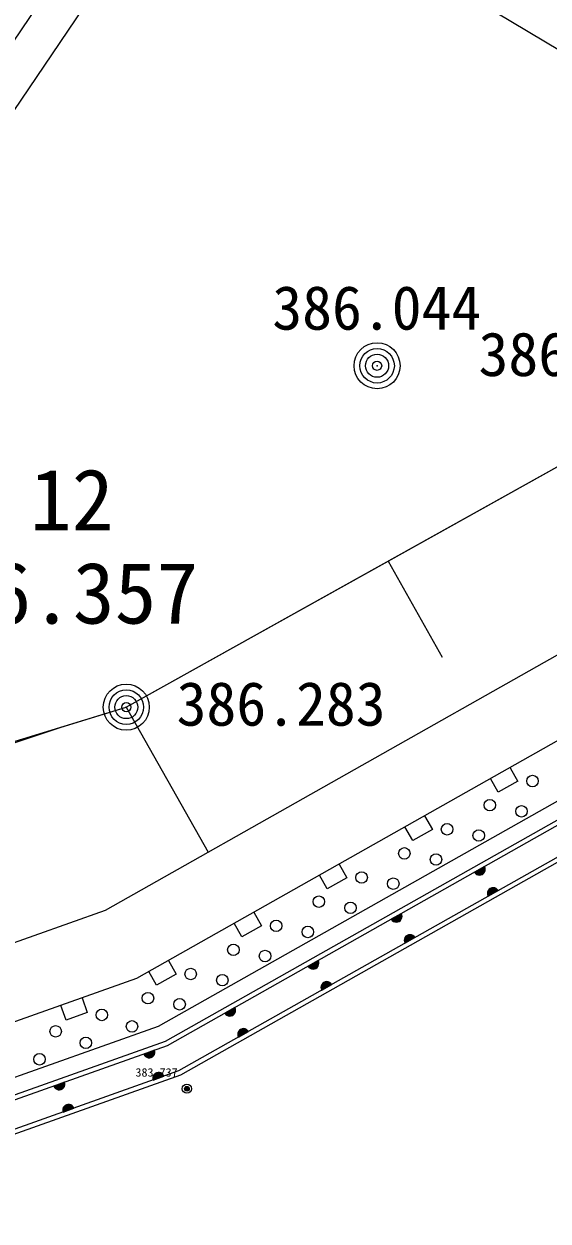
# Model space of a CAD drawing. Units: millimetres, scale not verified. Extents: x -77100 to 77100, y -52400 to 52400.
# Drawn here: x 24678 to 30365, y -24591 to -11592 of the extents above; entities that cross this region are included whole.
import ezdxf
from ezdxf.enums import TextEntityAlignment as Align

# ---------------------------------------------------------------- set-up
doc = ezdxf.new("R2010")
doc.units = ezdxf.units.MM
doc.header["$LTSCALE"] = 200
doc.header["$PDMODE"] = 32
doc.header["$PDSIZE"] = 100
for name, color, linetype, lineweight in [('0-0_D-BGD', 7, 'Continuous', 13), ('0-1_D-BGD-HTXT', 251, 'Continuous', 13), ('0-3_D-BMK-SRVR', 3, 'Continuous', 13), ('0-7_横断', 7, 'Continuous', 13), ('0-B_建築限界面積', 5, 'Continuous', 25)]:
    doc.layers.add(name, color=color, linetype=linetype, lineweight=lineweight)
doc.styles.add('ＭＳ ゴシック', font='')
doc.styles.get('ＭＳ ゴシック').set_extended_font_data('MS Gothic')

msp = doc.modelspace()

# ---------------------------------------------------------------- linework, layer by layer
at = {"layer": '0-0_D-BGD'}
for p, q in [((28628.9, -17426), (29217.1, -18467.6)), ((25788.5, -19010.7), (26678.4, -20586.2)), ((29953.7, -19670.7), (30037.7, -19819.1)), ((29676.4, -20741.9), (29567.6, -20803.4)), ((29715.2, -21064.6), (29824.1, -21003.1)), ((28773.3, -21252), (28664.4, -21313.5)), ((28812, -21574.7), (28920.9, -21513.2)), ((27870.1, -21762.2), (27761.2, -21823.6)), ((27908.9, -22084.8), (28017.7, -22023.3)), ((26966.9, -22272.3), (26858.1, -22333.7)), ((27005.7, -22594.9), (27114.5, -22533.4)), ((26096.3, -22735.7), (25978.5, -22777.6)), ((25119, -23083.2), (25001.2, -23125)), ((26079.1, -23060.2), (26196.9, -23018.3)), ((25101.8, -23407.7), (25219.6, -23365.8))]:
    msp.add_line(p, q, dxfattribs=at)
for points in [[(33392.8, 2965.6), (33761.1, 1225), (37016.9, -5405.7), (37054.1, -5498.1), (38044.8, -12819.8), (37110.3, -14737.8), (36802.1, -15673.8), (36771, -15756.6), (33123.2, -18819.6), (31753.8, -19970.6), (26377.3, -23007.2), (21921.8, -24591.4), (14304, -23783.9), (13608.5, -23710.4)], [(33349.2, 2930.5), (33713.5, 1208.6), (36967.3, -5412.5), (37005.4, -5511), (37993.2, -12811.5), (37063.9, -14719), (36759.2, -15648.1), (36728.8, -15726.8), (33091, -18781.3), (31725.2, -19929.4), (26356.5, -22961.6), (21915.8, -24540.4), (14309.2, -23734.1), (13616.6, -23661)], [(33087.2, 2719.5), (33427.7, 1109.9), (36670.1, -5453.3), (36712.8, -5586.2), (37683.7, -12761.8), (36785.2, -14606), (36501.8, -15494), (32898.1, -18551.5), (31553.4, -19681.8), (26231.6, -22687.6), (21879.6, -24234.9), (14340.9, -23435.8), (13665.1, -23364.4)], [(33043.5, 2684.4), (33380.1, 1093.4), (36620.6, -5460.1), (36663.9, -5597.3), (37632.2, -12753.5), (36738.7, -14587.4), (36458.9, -15468.3), (32865.8, -18513.3), (31524.8, -19640.6), (26210.7, -22641.9), (21873.5, -24184), (14346.1, -23386.1), (13673.2, -23315)], [(32803.6, 1813.7), (33380.1, 1093.4), (36620.6, -5460.1), (36663.9, -5597.3), (37632.2, -12753.5), (36738.7, -14587.4), (36489.4, -15372.3), (36458.9, -15468.3), (35784.4, -16039.9), (33209.8, -18221.8), (31524.8, -19640.6), (26210.7, -22641.9), (21873.5, -24184), (14347.7, -23386.9), (13673.2, -23315)], [(32636.8, 1683.7), (33234.5, 981.6), (36442.3, -5484.7), (36492.1, -5670), (37446.5, -12723.6), (36572.2, -14518.1), (36304.5, -15375.8), (36272.2, -15418.1), (32750.2, -18375.4), (31421.7, -19492), (26135.8, -22477.6), (21851.8, -24000.7), (14365.1, -23207.1), (13703.3, -23131)], [(32196.9, 1321.1), (32755, 665.4), (35877.6, -5562.3), (35932.1, -5782.6), (36858.5, -12629.1), (36040.9, -14307.2), (35815.5, -15083), (32383.7, -17938.9), (31095.4, -19021.7), (25898.4, -21957), (21783, -23420.2), (14427.7, -22640.5), (13795.3, -22567.8)], [(31377.3, 1034.3), (32074.8, 214.9), (35075.1, -5672.6), (35135.3, -5934.6), (36022.9, -12494.7), (35282.4, -14014.7), (35120.6, -14666.8), (31864, -17317.5), (30631.7, -18353.4), (25561, -21217.3), (21685.2, -22595.3), (14516.7, -21835.4), (13629.2, -21733.4)], [(14146.4, -18561), (14442.5, -18609.4), (14784.7, -18665.3), (16390.7, -18927.9), (18134.9, -19519.3), (18375.4, -19759.9), (21522.4, -20316.8), (22111.5, -20214.1), (23591.6, -19722.1), (23665.8, -19697.5), (25071.8, -19230.2), (25788.5, -19010.7), (28628.9, -17426), (31469.2, -15841.3), (33830.1, -13790.3), (35121.1, -12401.9), (35265.5, -9340.3), (34640.2, -5732.3), (34638.4, -5721.9), (34233.1, -4919.6), (31519.3, -1167.7), (30692.1, 80.8), (30525.5, 332.2)], [(19690.3, -19475.4), (21968.8, -16379.4), (26075.7, -10301.1), (29299.4, -5010.8), (31460.8, -1169.8), (30443.8, 365)], [(19350, -19222.4), (21624, -16132.4), (25721.9, -10067.5), (28937.8, -4790.1), (30985, -1151.8), (30151.7, 103)], [(30037.7, -19814.8), (29824.5, -19935.4), (29740.5, -19787)], [(29026.2, -20190.2), (29110.2, -20338.7), (28896.9, -20459.3), (28812.9, -20310.9)], [(28098.6, -20714.1), (28182.6, -20862.6), (27969.4, -20983.2), (27885.4, -20834.7)], [(27172.4, -21237.2), (27256.4, -21385.7), (27043.1, -21506.3), (26959.1, -21357.9)], [(26246, -21761.8), (26329.3, -21910.6), (26115.5, -22030.3), (26032.2, -21881.4)], [(25308.2, -22166.8), (25365.4, -22327.5), (25134.7, -22409.8), (25077.4, -22249.1)]]:
    msp.add_lwpolyline(points, dxfattribs=at)
for centre in [(30197.3, -19813.3), (29733.5, -20075.2), (30077.1, -20142), (29269.7, -20337.1), (29613.3, -20403.9), (28806, -20599.1), (29149.5, -20665.9), (28342.2, -20861), (28685.8, -20927.8), (27878.4, -21123), (28222, -21189.7), (27414.7, -21384.9), (27758.2, -21451.7), (26950.9, -21646.8), (27294.5, -21713.6), (26487.1, -21908.8), (26830.7, -21975.5), (26023.4, -22170.7), (26366.9, -22237.5), (25523.7, -22352.9), (25021.8, -22531.4), (25850.7, -22477.7), (25348.8, -22656.1), (24847, -22834.6)]:
    msp.add_circle(centre, 62.5, dxfattribs=at)
for centre, radius, start, end in [((-86318.7, 74215.6), 121132.7, 313.90457, 338.97629), ((-86184.5, 74095.6), 121132.7, 313.90069, 338.98929), ((-83194.8, 71585.1), 121132.7, 313.75925, 339.21306), ((-83052.1, 71444.9), 121132.7, 313.75938, 339.232), ((29622, -20772.7), 62.5, 209.45692, 29.45852), ((29769.6, -21033.8), 62.5, 29.45692, 209.45852), ((28718.8, -21282.8), 62.5, 209.45692, 29.45852), ((28866.5, -21543.9), 62.5, 29.45692, 209.45852), ((27815.7, -21792.9), 62.5, 209.45692, 29.45852), ((27963.3, -22054.1), 62.5, 29.45692, 209.45852), ((26912.5, -22303), 62.5, 209.45692, 29.45852), ((27060.1, -22564.2), 62.5, 29.45692, 209.45852), ((26037.4, -22756.6), 62.5, 199.57146, 19.57306), ((26138, -23039.2), 62.5, 19.57146, 199.57306), ((25060.1, -23104.1), 62.5, 199.57146, 19.57306), ((25160.7, -23386.7), 62.5, 19.57146, 199.57306)]:
    msp.add_arc(centre, radius, start, end, dxfattribs=at)
for points in [[(29567.6, -20803.4), (29584.1, -20822.4), (29676.4, -20741.9)], [(29584.1, -20822.4), (29606.8, -20833.3), (29676.4, -20741.9)], [(29606.8, -20833.3), (29631.9, -20834.4), (29676.4, -20741.9)], [(29631.9, -20834.4), (29655.5, -20825.5), (29676.4, -20741.9)], [(29655.5, -20825.5), (29673.6, -20808), (29676.4, -20741.9)], [(29673.6, -20808), (29676.4, -20741.9), (29683.3, -20784.8)], [(29676.4, -20741.9), (29683.1, -20759.6), (29683.3, -20784.8)], [(29708.3, -21021.7), (29718.1, -20998.5), (29824.1, -21003.1)], [(29708.3, -21021.7), (29708.5, -21046.9), (29824.1, -21003.1)], [(29708.5, -21046.9), (29715.2, -21064.6), (29824.1, -21003.1)], [(29718.1, -20998.5), (29736.2, -20981), (29824.1, -21003.1)], [(29736.2, -20981), (29759.7, -20972.1), (29824.1, -21003.1)], [(29759.7, -20972.1), (29784.9, -20973.2), (29824.1, -21003.1)], [(29784.9, -20973.2), (29807.5, -20984.1), (29824.1, -21003.1)], [(28664.4, -21313.5), (28773.3, -21252), (28780, -21269.7)], [(28664.4, -21313.5), (28780, -21269.7), (28780.2, -21294.9)], [(28664.4, -21313.5), (28770.4, -21318.1), (28780.2, -21294.9)], [(28664.4, -21313.5), (28681, -21332.5), (28703.6, -21343.4)], [(28664.4, -21313.5), (28703.6, -21343.4), (28728.8, -21344.5)], [(28664.4, -21313.5), (28728.8, -21344.5), (28752.3, -21335.6)], [(28664.4, -21313.5), (28752.3, -21335.6), (28770.4, -21318.1)], [(28805.2, -21531.8), (28812, -21574.7), (28814.9, -21508.6)], [(28805.2, -21531.8), (28805.3, -21557), (28812, -21574.7)], [(28812, -21574.7), (28833, -21491.2), (28856.5, -21482.2)], [(28812, -21574.7), (28856.5, -21482.2), (28881.7, -21483.3)], [(28812, -21574.7), (28881.7, -21483.3), (28904.4, -21494.2)], [(28812, -21574.7), (28814.9, -21508.6), (28833, -21491.2)], [(28812, -21574.7), (28904.4, -21494.2), (28920.9, -21513.2)], [(27761.2, -21823.6), (27777.8, -21842.6), (27870.1, -21762.2)], [(27777.8, -21842.6), (27800.5, -21853.5), (27870.1, -21762.2)], [(27800.5, -21853.5), (27825.6, -21854.6), (27870.1, -21762.2)], [(27825.6, -21854.6), (27849.1, -21845.7), (27870.1, -21762.2)], [(27849.1, -21845.7), (27867.2, -21828.2), (27870.1, -21762.2)], [(27867.2, -21828.2), (27870.1, -21762.2), (27877, -21805)], [(27870.1, -21762.2), (27876.8, -21779.9), (27877, -21805)], [(27902, -22041.9), (27908.9, -22084.8), (27911.7, -22018.7)], [(27902, -22041.9), (27902.2, -22067.1), (27908.9, -22084.8)], [(27908.9, -22084.8), (27929.8, -22001.3), (27953.4, -21992.4)], [(27908.9, -22084.8), (27953.4, -21992.4), (27978.5, -21993.4)], [(27908.9, -22084.8), (27978.5, -21993.4), (28001.2, -22004.4)], [(27908.9, -22084.8), (27911.7, -22018.7), (27929.8, -22001.3)], [(27908.9, -22084.8), (28001.2, -22004.4), (28017.7, -22023.3)], [(26858.1, -22333.7), (26966.9, -22272.3), (26973.6, -22290)], [(26858.1, -22333.7), (26973.6, -22290), (26973.8, -22315.1)], [(26858.1, -22333.7), (26964.1, -22338.3), (26973.8, -22315.1)], [(26858.1, -22333.7), (26874.6, -22352.7), (26897.3, -22363.6)], [(26858.1, -22333.7), (26897.3, -22363.6), (26922.4, -22364.7)], [(26858.1, -22333.7), (26922.4, -22364.7), (26945.9, -22355.8)], [(26858.1, -22333.7), (26945.9, -22355.8), (26964.1, -22338.3)], [(26998.8, -22552), (27008.6, -22528.9), (27114.5, -22533.4)], [(26998.8, -22552), (26999, -22577.2), (27114.5, -22533.4)], [(26999, -22577.2), (27005.7, -22594.9), (27114.5, -22533.4)], [(27008.6, -22528.9), (27026.7, -22511.4), (27114.5, -22533.4)], [(27026.7, -22511.4), (27050.2, -22502.5), (27114.5, -22533.4)], [(27050.2, -22502.5), (27075.3, -22503.6), (27114.5, -22533.4)], [(27075.3, -22503.6), (27098, -22514.5), (27114.5, -22533.4)], [(25978.5, -22777.6), (25991.6, -22799.1), (26096.3, -22735.7)], [(25991.6, -22799.1), (26012, -22813.7), (26096.3, -22735.7)], [(26012, -22813.7), (26036.6, -22819.1), (26096.3, -22735.7)], [(26036.6, -22819.1), (26061.3, -22814.4), (26096.3, -22735.7)], [(26061.3, -22814.4), (26082.2, -22800.3), (26096.3, -22735.7)], [(26082.2, -22800.3), (26095.8, -22779.1), (26096.3, -22735.7)], [(26095.8, -22779.1), (26096.3, -22735.7), (26099.9, -22754.3)], [(26079.7, -23016.8), (26093.3, -22995.6), (26196.9, -23018.3)], [(26093.3, -22995.6), (26114.1, -22981.5), (26196.9, -23018.3)], [(26114.1, -22981.5), (26138.8, -22976.8), (26196.9, -23018.3)], [(26138.8, -22976.8), (26163.4, -22982.1), (26196.9, -23018.3)], [(26163.4, -22982.1), (26183.9, -22996.8), (26196.9, -23018.3)], [(25001.2, -23125), (25119, -23083.2), (25122.5, -23101.8)], [(25001.2, -23125), (25118.4, -23126.6), (25122.5, -23101.8)], [(25001.2, -23125), (25014.2, -23146.6), (25034.7, -23161.2)], [(25001.2, -23125), (25034.7, -23161.2), (25059.3, -23166.6)], [(25001.2, -23125), (25059.3, -23166.6), (25084, -23161.9)], [(25001.2, -23125), (25084, -23161.9), (25104.8, -23147.8)], [(25001.2, -23125), (25104.8, -23147.8), (25118.4, -23126.6)], [(26075.6, -23041.6), (26079.7, -23016.8), (26196.9, -23018.3)], [(26075.6, -23041.6), (26079.1, -23060.2), (26196.9, -23018.3)], [(25098.2, -23389.1), (25102.4, -23364.3), (25219.6, -23365.8)], [(25098.2, -23389.1), (25101.8, -23407.7), (25219.6, -23365.8)], [(25102.4, -23364.3), (25116, -23343.1), (25219.6, -23365.8)], [(25116, -23343.1), (25136.8, -23329), (25219.6, -23365.8)], [(25136.8, -23329), (25161.5, -23324.2), (25219.6, -23365.8)], [(25161.5, -23324.2), (25186.1, -23329.6), (25219.6, -23365.8)], [(25186.1, -23329.6), (25206.5, -23344.3), (25219.6, -23365.8)]]:
    msp.add_solid(points, dxfattribs=at)
at = {"layer": '0-1_D-BGD-HTXT', "color": 7}
for centre, radius in [((28509.9, -15303.4), 250), ((28509.9, -15303.4), 187.5), ((28509.9, -15303.4), 125), ((25788.5, -19010.7), 250), ((25788.5, -19010.7), 187.5), ((25788.5, -19010.7), 125)]:
    msp.add_circle(centre, radius, dxfattribs=at)
at = {"layer": '0-1_D-BGD-HTXT'}
for radius in [25, 18.8, 12.5]:
    msp.add_circle((26446, -23154.3), radius, dxfattribs=at)
at = {"layer": '0-1_D-BGD-HTXT', "color": 7}
for p in [(28509.9, -15303.4), (25788.5, -19010.7), (26446, -23154.3)]:
    msp.add_point(p, dxfattribs=at)
at = {"layer": '0-7_横断'}
msp.add_lwpolyline([(37304.9, -5382.2), (22903.1, -7350.3), (37032.2, -15777.2)], dxfattribs=at)
at = {"layer": '0-B_建築限界面積', "color": 1}
msp.add_lwpolyline([(9504.2, -16903), (12711.9, -18326.4), (16391, -18926.2), (18139.6, -19524.1), (21522.4, -20316.8), (25788.5, -19010.7), (31469.2, -15841.3), (33830.1, -13790.3), (35121.1, -12401.9), (35265.5, -9340.3)], dxfattribs=at)

# ---------------------------------------------------------------- texts
at = {"layer": '0-1_D-BGD-HTXT', "color": 7, "style": 'ＭＳ ゴシック'}
for s, p in [('386.044', (27373, -15054.5)), ('386.043', (29610.9, -15558.2)), ('386.283', (26334.5, -19354.9))]:
    msp.add_text(s, height=476.3, dxfattribs=at).set_placement(p, align=Align.BOTTOM_LEFT)
at = {"layer": '0-1_D-BGD-HTXT', "style": 'ＭＳ ゴシック', "width": 1.05}
msp.add_text('383.737', height=91.64, dxfattribs=at).set_placement((25888, -23050.4), align=Align.BOTTOM_LEFT)
at = {"layer": '0-3_D-BMK-SRVR', "style": 'ＭＳ ゴシック'}
for s, p in [('KT.12', (23382.8, -17291.1)), ('H=386.357', (22486.4, -18303.6))]:
    msp.add_text(s, height=666.9, dxfattribs=at).set_placement(p, align=Align.BOTTOM_LEFT)

doc.saveas('drawing.dxf')
